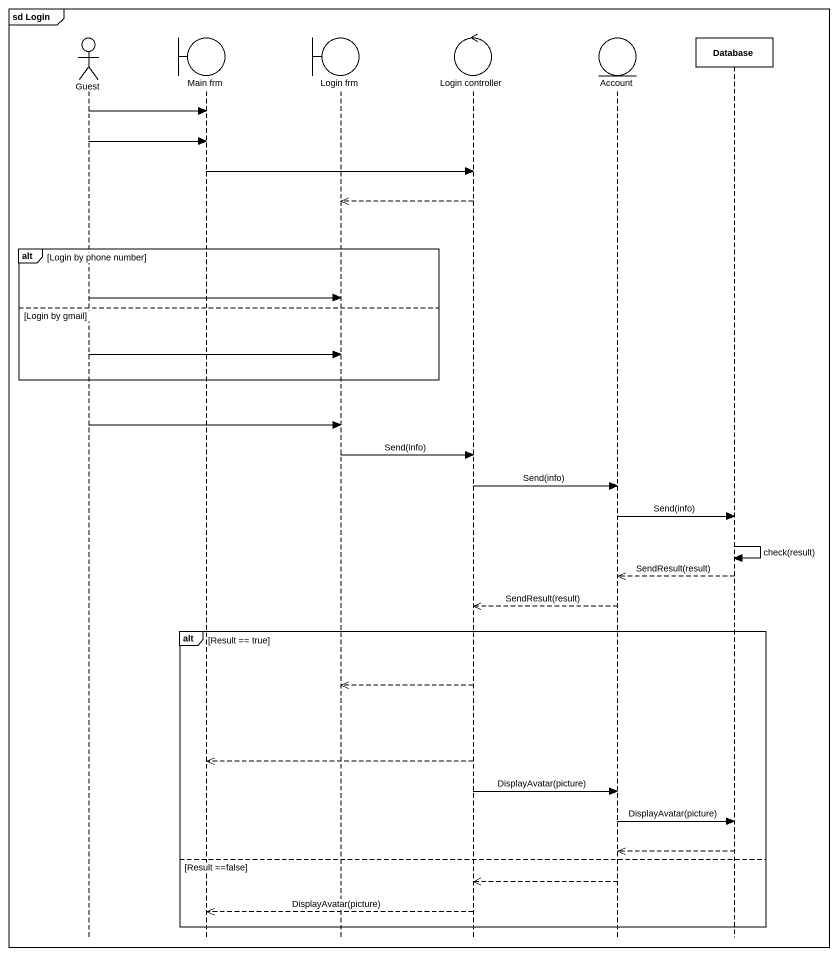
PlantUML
@startuml
mainframe sd Login
hide footbox
actor Guest
boundary "Main frm" as Main_frm
boundary "Login frm" as Login_frm
control "Login controller" as Login_controller
entity Account
participant "Database" as Database_

Guest -> Main_frm
Guest -> Main_frm
Main_frm -> Login_controller
Login_controller -->> Login_frm
alt Login by phone number
  Guest -> Login_frm
else Login by gmail
  Guest -> Login_frm
end
Guest -> Login_frm
Login_frm -> Login_controller : Send(info)
Login_controller -> Account : Send(info)
Account -> Database_ : Send(info)
Database_ -> Database_ : check(result)
Database_ -->> Account : SendResult(result)
Account -->> Login_controller : SendResult(result)
alt Result == true
  Login_controller -->> Login_frm
  Login_controller -->> Main_frm
  Login_controller -> Account : DisplayAvatar(picture)
  Account -> Database_ : DisplayAvatar(picture)
  Database_ -->> Account
else Result ==false
  Account -->> Login_controller
  Login_controller -->> Main_frm : DisplayAvatar(picture)
end
@enduml
